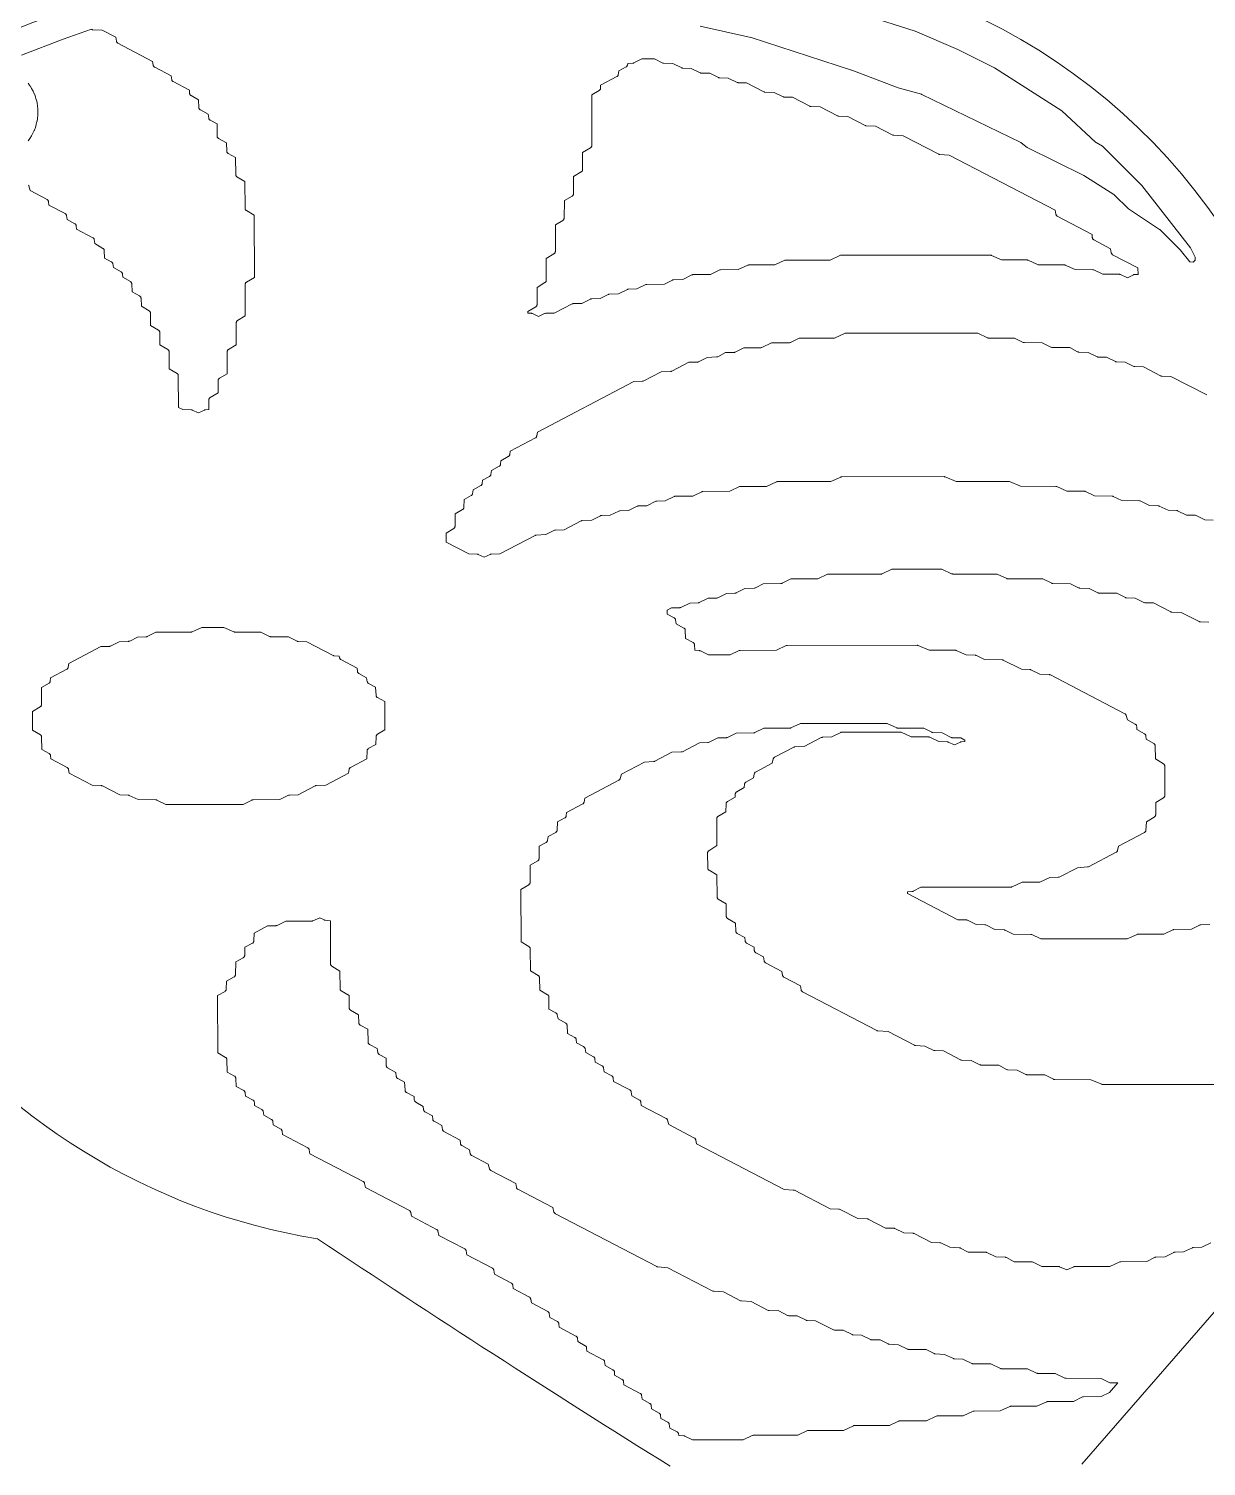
# Model space of a CAD drawing. Header units: inches. Extents: x 36 to 190, y -75 to 56.
# Drawn here: x 53.81 to 64.83, y -28.49 to -15.03 of the extents above; entities that cross this region are included whole.
import ezdxf

# ---------------------------------------------------------------- set-up
doc = ezdxf.new("R2010")
doc.units = ezdxf.units.IN
doc.layers.add('01_ORIGINAL_CAD', color=7, linetype='CONTINUOUS', lineweight=20)
doc.layers.add('03_ADDED_AREAS_SAME_COMPOSITION', color=7, linetype='CONTINUOUS', lineweight=15)

# ---------------------------------------------------------------- blocks, each defined once
blk = doc.blocks.new('04_NAUTILUS')
at = {"layer": '01_ORIGINAL_CAD'}
blk.add_lwpolyline([(53.65, 30.945, -0.14301), (60.243, 31.63, -0.286424), (65.36, 28.431), (66.481, 23.89, -0.272091), (64.9, 18.954), (63.661, 17.533)], format="xyb", dxfattribs=at)
for centre, radius, start, end in [((57.468, 25.543), 5.979, 215.6658, 260.7622), ((129.159, 128.7), 131.041, 236.3299, 238.04792)]:
    blk.add_arc(centre, radius, start, end, dxfattribs=at)
at = {"layer": '03_ADDED_AREAS_SAME_COMPOSITION'}
for points in [[(61.631, 31.091), (62.101, 30.943), (62.502, 30.771), (62.844, 30.599), (63.474, 30.196), (63.791, 29.905), (63.795, 29.902), (63.856, 29.865), (64.223, 29.498), (64.679, 28.915), (64.722, 28.828), (64.722, 28.798), (64.705, 28.781), (64.671, 28.784), (64.581, 28.897), (64.579, 28.899), (64.39, 29.085), (64.387, 29.088), (64.099, 29.281), (63.965, 29.41), (63.963, 29.412), (63.961, 29.413), (63.681, 29.591), (63.679, 29.593), (63.151, 29.855), (63.094, 29.898), (63.09, 29.9), (62.165, 30.35), (62.161, 30.352), (61.942, 30.412), (61.508, 30.578), (61.506, 30.579), (60.566, 30.883), (60.564, 30.884), (60.09, 30.988)], [(53.738, 30.717), (54.128, 30.868), (54.393, 30.96), (54.395, 30.959), (54.398, 30.958), (54.402, 30.957), (54.405, 30.956), (54.493, 30.952), (54.621, 30.885), (54.627, 30.849), (54.628, 30.846), (54.629, 30.843), (54.631, 30.84), (54.633, 30.837), (54.635, 30.835), (54.638, 30.833), (54.64, 30.831), (54.966, 30.66), (54.973, 30.624), (54.973, 30.62), (54.975, 30.617), (54.976, 30.615), (54.978, 30.612), (54.98, 30.609), (54.983, 30.607), (54.986, 30.606), (55.139, 30.525), (55.145, 30.488), (55.146, 30.485), (55.147, 30.482), (55.149, 30.479), (55.151, 30.477), (55.153, 30.474), (55.156, 30.472), (55.158, 30.471), (55.311, 30.39), (55.313, 30.36), (55.314, 30.356), (55.315, 30.353), (55.316, 30.35), (55.318, 30.347), (55.321, 30.344), (55.323, 30.342), (55.326, 30.34), (55.397, 30.301), (55.4, 30.226), (55.4, 30.222), (55.401, 30.219), (55.402, 30.216), (55.404, 30.214), (55.406, 30.211), (55.408, 30.209), (55.41, 30.207), (55.413, 30.205), (55.485, 30.165), (55.491, 30.128), (55.492, 30.125), (55.493, 30.122), (55.495, 30.119), (55.497, 30.116), (55.499, 30.114), (55.501, 30.112), (55.504, 30.11), (55.569, 30.076), (55.571, 29.961), (55.571, 29.958), (55.571, 29.954), (55.572, 29.951), (55.574, 29.949), (55.576, 29.946), (55.578, 29.943), (55.58, 29.941), (55.583, 29.939), (55.657, 29.896), (55.66, 29.82), (55.66, 29.817), (55.661, 29.814), (55.662, 29.811), (55.664, 29.808), (55.665, 29.805), (55.668, 29.803), (55.67, 29.801), (55.673, 29.799), (55.743, 29.761), (55.744, 29.6), (55.744, 29.597), (55.745, 29.594), (55.746, 29.591), (55.747, 29.588), (55.749, 29.585), (55.751, 29.583), (55.754, 29.581), (55.756, 29.579), (55.83, 29.536), (55.831, 29.285), (55.832, 29.282), (55.832, 29.278), (55.833, 29.275), (55.835, 29.273), (55.837, 29.27), (55.839, 29.267), (55.841, 29.265), (55.844, 29.264), (55.917, 29.22), (55.919, 28.638), (55.846, 28.595), (55.844, 28.593), (55.841, 28.591), (55.839, 28.589), (55.837, 28.586), (55.836, 28.583), (55.835, 28.58), (55.834, 28.577), (55.834, 28.574), (55.834, 28.278), (55.761, 28.235), (55.759, 28.233), (55.756, 28.231), (55.754, 28.228), (55.752, 28.225), (55.751, 28.222), (55.75, 28.219), (55.749, 28.216), (55.749, 28.213), (55.749, 28.007), (55.676, 27.964), (55.674, 27.962), (55.671, 27.96), (55.669, 27.958), (55.667, 27.955), (55.666, 27.952), (55.665, 27.949), (55.664, 27.946), (55.664, 27.943), (55.664, 27.737), (55.591, 27.694), (55.588, 27.692), (55.586, 27.69), (55.584, 27.687), (55.582, 27.684), (55.581, 27.682), (55.58, 27.679), (55.579, 27.675), (55.579, 27.672), (55.579, 27.557), (55.506, 27.513), (55.503, 27.511), (55.501, 27.509), (55.499, 27.507), (55.497, 27.504), (55.495, 27.501), (55.494, 27.498), (55.494, 27.495), (55.493, 27.492), (55.493, 27.401), (55.461, 27.4), (55.457, 27.4), (55.454, 27.399), (55.451, 27.397), (55.395, 27.37), (55.338, 27.397), (55.335, 27.399), (55.331, 27.4), (55.328, 27.4), (55.249, 27.402), (55.209, 27.422), (55.207, 27.717), (55.207, 27.72), (55.207, 27.724), (55.206, 27.727), (55.204, 27.73), (55.202, 27.732), (55.2, 27.735), (55.198, 27.737), (55.195, 27.739), (55.122, 27.782), (55.121, 27.943), (55.12, 27.946), (55.12, 27.949), (55.119, 27.952), (55.117, 27.955), (55.115, 27.958), (55.113, 27.96), (55.111, 27.962), (55.108, 27.964), (55.035, 28.007), (55.034, 28.123), (55.033, 28.126), (55.033, 28.129), (55.032, 28.132), (55.03, 28.135), (55.029, 28.138), (55.026, 28.14), (55.024, 28.142), (55.021, 28.144), (54.948, 28.187), (54.947, 28.303), (54.947, 28.306), (54.946, 28.309), (54.945, 28.313), (54.944, 28.315), (54.942, 28.318), (54.94, 28.32), (54.937, 28.323), (54.935, 28.324), (54.861, 28.368), (54.858, 28.444), (54.857, 28.447), (54.856, 28.45), (54.855, 28.453), (54.854, 28.456), (54.852, 28.459), (54.85, 28.461), (54.847, 28.463), (54.845, 28.465), (54.774, 28.504), (54.771, 28.579), (54.771, 28.582), (54.77, 28.585), (54.769, 28.588), (54.767, 28.591), (54.765, 28.594), (54.763, 28.596), (54.761, 28.598), (54.758, 28.6), (54.687, 28.639), (54.684, 28.67), (54.684, 28.674), (54.683, 28.677), (54.681, 28.68), (54.679, 28.683), (54.677, 28.686), (54.674, 28.688), (54.672, 28.69), (54.599, 28.73), (54.593, 28.767), (54.592, 28.77), (54.591, 28.773), (54.59, 28.776), (54.588, 28.778), (54.586, 28.781), (54.583, 28.783), (54.58, 28.785), (54.515, 28.819), (54.514, 28.889), (54.514, 28.892), (54.513, 28.895), (54.512, 28.898), (54.511, 28.901), (54.509, 28.904), (54.507, 28.906), (54.504, 28.908), (54.502, 28.91), (54.426, 28.955), (54.42, 28.992), (54.419, 28.995), (54.418, 28.998), (54.417, 29.001), (54.415, 29.004), (54.412, 29.006), (54.41, 29.008), (54.407, 29.01), (54.255, 29.09), (54.252, 29.121), (54.251, 29.124), (54.25, 29.128), (54.249, 29.131), (54.247, 29.134), (54.245, 29.136), (54.242, 29.139), (54.239, 29.14), (54.167, 29.18), (54.161, 29.217), (54.16, 29.22), (54.159, 29.223), (54.157, 29.226), (54.155, 29.229), (54.153, 29.231), (54.151, 29.233), (54.148, 29.235), (53.995, 29.315), (53.993, 29.346), (53.992, 29.349), (53.992, 29.352), (53.99, 29.355), (53.989, 29.358), (53.987, 29.36), (53.985, 29.362), (53.982, 29.364), (53.98, 29.366), (53.82, 29.452), (53.809, 29.494), (53.808, 29.497), (53.806, 29.5)], [(53.802, 29.915), (53.817, 29.937), (53.818, 29.938), (53.833, 29.962), (53.834, 29.964), (53.846, 29.987), (53.847, 29.988), (53.859, 30.014), (53.86, 30.016), (53.869, 30.04), (53.869, 30.042), (53.878, 30.069), (53.878, 30.071), (53.884, 30.096), (53.885, 30.098), (53.889, 30.126), (53.89, 30.128), (53.892, 30.154), (53.892, 30.156), (53.893, 30.185), (53.893, 30.186), (53.893, 30.212), (53.892, 30.214), (53.89, 30.243), (53.89, 30.244), (53.885, 30.27), (53.885, 30.272), (53.879, 30.3), (53.878, 30.301), (53.871, 30.326), (53.87, 30.328), (53.86, 30.355), (53.859, 30.356), (53.849, 30.38), (53.848, 30.382), (53.834, 30.407), (53.834, 30.408), (53.82, 30.431), (53.819, 30.432), (53.802, 30.456)], [(64.892, 26.367), (64.813, 26.369), (64.73, 26.409), (64.727, 26.411), (64.723, 26.412), (64.72, 26.412), (64.641, 26.414), (64.558, 26.454), (64.554, 26.456), (64.551, 26.457), (64.547, 26.457), (64.468, 26.459), (64.385, 26.499), (64.382, 26.501), (64.378, 26.502), (64.375, 26.502), (64.296, 26.504), (64.213, 26.544), (64.209, 26.546), (64.206, 26.547), (64.202, 26.547), (64.037, 26.549), (63.954, 26.589), (63.951, 26.591), (63.947, 26.592), (63.944, 26.592), (63.779, 26.594), (63.696, 26.634), (63.692, 26.636), (63.689, 26.637), (63.685, 26.637), (63.52, 26.639), (63.427, 26.681), (63.424, 26.682), (63.421, 26.683), (63.417, 26.683), (63.088, 26.684), (62.986, 26.727), (62.983, 26.728), (62.98, 26.728), (62.977, 26.729), (62.485, 26.729), (62.383, 26.772), (62.38, 26.773), (62.377, 26.773), (62.373, 26.774), (61.416, 26.773), (61.413, 26.772), (61.409, 26.772), (61.406, 26.77), (61.314, 26.728), (60.814, 26.727), (60.81, 26.727), (60.807, 26.726), (60.803, 26.725), (60.711, 26.683), (60.469, 26.682), (60.466, 26.682), (60.462, 26.681), (60.459, 26.68), (60.367, 26.638), (60.116, 26.636), (60.112, 26.635), (60.108, 26.634), (60.105, 26.633), (60.022, 26.592), (59.857, 26.59), (59.854, 26.59), (59.85, 26.589), (59.847, 26.588), (59.764, 26.547), (59.685, 26.545), (59.681, 26.545), (59.678, 26.544), (59.674, 26.543), (59.592, 26.502), (59.513, 26.5), (59.509, 26.5), (59.506, 26.499), (59.502, 26.497), (59.42, 26.457), (59.341, 26.455), (59.337, 26.455), (59.334, 26.454), (59.33, 26.452), (59.248, 26.412), (59.169, 26.41), (59.165, 26.409), (59.161, 26.409), (59.158, 26.407), (59.075, 26.366), (58.987, 26.362), (58.984, 26.362), (58.98, 26.361), (58.977, 26.359), (58.817, 26.276), (58.738, 26.274), (58.735, 26.274), (58.731, 26.273), (58.728, 26.272), (58.645, 26.231), (58.557, 26.227), (58.554, 26.226), (58.55, 26.225), (58.547, 26.224), (58.215, 26.051), (58.136, 26.049), (58.133, 26.048), (58.129, 26.048), (58.126, 26.046), (58.07, 26.019), (58.013, 26.046), (58.01, 26.048), (58.006, 26.048), (58.003, 26.049), (57.924, 26.051), (57.712, 26.161), (57.712, 26.246), (57.784, 26.29), (57.787, 26.291), (57.789, 26.294), (57.792, 26.296), (57.793, 26.299), (57.795, 26.302), (57.796, 26.305), (57.796, 26.308), (57.797, 26.311), (57.797, 26.426), (57.867, 26.465), (57.869, 26.467), (57.872, 26.469), (57.874, 26.471), (57.876, 26.474), (57.877, 26.476), (57.878, 26.479), (57.879, 26.483), (57.879, 26.486), (57.882, 26.561), (57.947, 26.596), (57.95, 26.597), (57.953, 26.599), (57.955, 26.602), (57.957, 26.604), (57.958, 26.607), (57.96, 26.61), (57.96, 26.614), (57.966, 26.65), (58.038, 26.69), (58.041, 26.692), (58.043, 26.694), (58.045, 26.696), (58.047, 26.699), (58.048, 26.701), (58.05, 26.704), (58.05, 26.707), (58.051, 26.71), (58.053, 26.741), (58.119, 26.776), (58.122, 26.778), (58.124, 26.78), (58.127, 26.782), (58.128, 26.785), (58.13, 26.788), (58.131, 26.791), (58.132, 26.794), (58.138, 26.831), (58.21, 26.871), (58.212, 26.872), (58.215, 26.874), (58.217, 26.876), (58.218, 26.879), (58.22, 26.882), (58.221, 26.885), (58.222, 26.887), (58.222, 26.891), (58.225, 26.921), (58.295, 26.961), (58.298, 26.962), (58.3, 26.964), (58.302, 26.967), (58.304, 26.969), (58.306, 26.972), (58.307, 26.975), (58.308, 26.978), (58.308, 26.981), (58.311, 27.011), (58.548, 27.137), (58.551, 27.138), (58.554, 27.14), (58.556, 27.143), (58.558, 27.145), (58.559, 27.148), (58.56, 27.151), (58.561, 27.155), (58.567, 27.191), (59.468, 27.664), (59.547, 27.666), (59.551, 27.666), (59.554, 27.667), (59.558, 27.668), (59.726, 27.754), (59.814, 27.758), (59.818, 27.759), (59.821, 27.76), (59.824, 27.761), (59.984, 27.844), (60.063, 27.846), (60.067, 27.846), (60.07, 27.847), (60.074, 27.849), (60.156, 27.89), (60.244, 27.894), (60.248, 27.894), (60.251, 27.895), (60.254, 27.896), (60.328, 27.935), (60.407, 27.936), (60.411, 27.937), (60.414, 27.938), (60.418, 27.939), (60.5, 27.98), (60.656, 27.98), (60.659, 27.98), (60.663, 27.981), (60.666, 27.982), (60.758, 28.025), (60.923, 28.027), (60.927, 28.027), (60.931, 28.028), (60.934, 28.029), (61.017, 28.07), (61.344, 28.07), (61.348, 28.071), (61.352, 28.072), (61.355, 28.073), (61.447, 28.115), (62.687, 28.116), (62.779, 28.073), (62.782, 28.072), (62.786, 28.071), (62.79, 28.071), (63.031, 28.071), (63.114, 28.03), (63.118, 28.029), (63.121, 28.028), (63.125, 28.028), (63.29, 28.026), (63.373, 27.985), (63.376, 27.984), (63.38, 27.983), (63.383, 27.983), (63.548, 27.981), (63.622, 27.943), (63.626, 27.941), (63.629, 27.94), (63.633, 27.94), (63.72, 27.936), (63.804, 27.895), (63.807, 27.894), (63.81, 27.893), (63.814, 27.893), (63.893, 27.891), (63.976, 27.85), (63.979, 27.849), (63.983, 27.848), (63.987, 27.848), (64.066, 27.846), (64.148, 27.805), (64.152, 27.804), (64.155, 27.803), (64.159, 27.803), (64.238, 27.801), (64.398, 27.718), (64.402, 27.716), (64.405, 27.715), (64.409, 27.715), (64.496, 27.711), (64.83, 27.538)], [(64.86, 22.583), (64.772, 22.578), (64.769, 22.578), (64.765, 22.577), (64.762, 22.576), (64.688, 22.538), (64.523, 22.536), (64.52, 22.535), (64.516, 22.534), (64.513, 22.533), (64.43, 22.493), (64.188, 22.492), (64.185, 22.492), (64.181, 22.491), (64.178, 22.49), (64.086, 22.447), (63.277, 22.447), (63.194, 22.488), (63.191, 22.489), (63.187, 22.49), (63.183, 22.49), (63.019, 22.492), (62.945, 22.53), (62.941, 22.531), (62.938, 22.532), (62.934, 22.533), (62.846, 22.537), (62.763, 22.578), (62.76, 22.579), (62.756, 22.58), (62.753, 22.58), (62.674, 22.582), (62.591, 22.623), (62.587, 22.624), (62.584, 22.625), (62.58, 22.625), (62.502, 22.627), (62.031, 22.873), (62.031, 22.889), (62.072, 22.891), (62.075, 22.892), (62.079, 22.893), (62.082, 22.894), (62.155, 22.932), (63, 22.933), (63.003, 22.933), (63.007, 22.934), (63.01, 22.935), (63.102, 22.978), (63.258, 22.978), (63.262, 22.978), (63.265, 22.979), (63.269, 22.98), (63.361, 23.023), (63.44, 23.025), (63.444, 23.025), (63.447, 23.026), (63.451, 23.027), (63.62, 23.113), (63.715, 23.121), (63.719, 23.121), (63.722, 23.122), (63.725, 23.123), (63.983, 23.259), (63.986, 23.26), (63.988, 23.263), (63.991, 23.265), (63.993, 23.268), (63.994, 23.271), (63.995, 23.274), (64.006, 23.316), (64.247, 23.443), (64.249, 23.445), (64.252, 23.446), (64.254, 23.449), (64.256, 23.451), (64.257, 23.454), (64.259, 23.457), (64.259, 23.46), (64.26, 23.463), (64.267, 23.544), (64.34, 23.588), (64.343, 23.59), (64.346, 23.592), (64.348, 23.594), (64.349, 23.597), (64.351, 23.6), (64.352, 23.603), (64.352, 23.606), (64.353, 23.609), (64.353, 23.725), (64.426, 23.768), (64.429, 23.77), (64.431, 23.772), (64.433, 23.775), (64.435, 23.777), (64.436, 23.78), (64.437, 23.783), (64.438, 23.786), (64.438, 23.79), (64.438, 24.065), (64.438, 24.068), (64.437, 24.071), (64.436, 24.074), (64.435, 24.077), (64.433, 24.08), (64.431, 24.082), (64.429, 24.084), (64.427, 24.086), (64.351, 24.134), (64.348, 24.256), (64.347, 24.259), (64.347, 24.262), (64.345, 24.265), (64.344, 24.268), (64.342, 24.27), (64.34, 24.273), (64.337, 24.275), (64.335, 24.277), (64.264, 24.316), (64.261, 24.347), (64.26, 24.35), (64.259, 24.354), (64.258, 24.357), (64.256, 24.36), (64.254, 24.363), (64.251, 24.365), (64.248, 24.367), (64.177, 24.406), (64.175, 24.437), (64.174, 24.441), (64.173, 24.444), (64.172, 24.447), (64.17, 24.45), (64.167, 24.453), (64.165, 24.455), (64.162, 24.457), (64.088, 24.498), (64.077, 24.54), (64.076, 24.543), (64.074, 24.546), (64.072, 24.549), (64.07, 24.551), (64.067, 24.554), (64.064, 24.555), (63.367, 24.919), (63.363, 24.92), (63.36, 24.921), (63.356, 24.922), (63.268, 24.926), (63.185, 24.966), (63.182, 24.968), (63.178, 24.969), (63.175, 24.969), (63.096, 24.971), (62.927, 25.056), (62.923, 25.058), (62.919, 25.059), (62.916, 25.059), (62.751, 25.061), (62.677, 25.099), (62.673, 25.1), (62.67, 25.101), (62.666, 25.102), (62.578, 25.106), (62.486, 25.148), (62.482, 25.149), (62.479, 25.15), (62.475, 25.151), (62.233, 25.151), (62.131, 25.194), (62.127, 25.195), (62.124, 25.196), (62.121, 25.196), (60.905, 25.195), (60.902, 25.195), (60.898, 25.194), (60.895, 25.193), (60.803, 25.15), (60.466, 25.148), (60.462, 25.148), (60.458, 25.147), (60.455, 25.146), (60.372, 25.105), (60.167, 25.105), (60.093, 25.143), (60.089, 25.144), (60.086, 25.145), (60.083, 25.146), (60.04, 25.149), (60.037, 25.201), (60.037, 25.204), (60.036, 25.207), (60.035, 25.21), (60.034, 25.213), (60.032, 25.215), (60.03, 25.218), (60.027, 25.22), (60.025, 25.221), (59.954, 25.26), (59.951, 25.336), (59.95, 25.339), (59.95, 25.342), (59.949, 25.345), (59.947, 25.348), (59.945, 25.351), (59.943, 25.353), (59.941, 25.355), (59.938, 25.357), (59.866, 25.397), (59.86, 25.433), (59.859, 25.437), (59.858, 25.44), (59.856, 25.443), (59.854, 25.445), (59.852, 25.448), (59.849, 25.45), (59.847, 25.451), (59.782, 25.486), (59.782, 25.525), (59.821, 25.546), (59.899, 25.547), (59.903, 25.548), (59.906, 25.549), (59.91, 25.55), (59.992, 25.591), (60.071, 25.593), (60.075, 25.593), (60.078, 25.594), (60.082, 25.595), (60.164, 25.636), (60.243, 25.638), (60.247, 25.638), (60.251, 25.639), (60.254, 25.64), (60.336, 25.681), (60.416, 25.683), (60.419, 25.683), (60.423, 25.684), (60.426, 25.685), (60.509, 25.726), (60.597, 25.73), (60.6, 25.731), (60.604, 25.732), (60.607, 25.733), (60.681, 25.771), (60.846, 25.773), (60.849, 25.773), (60.853, 25.774), (60.856, 25.776), (60.939, 25.816), (61.181, 25.817), (61.184, 25.817), (61.188, 25.818), (61.191, 25.819), (61.283, 25.861), (61.783, 25.862), (61.787, 25.862), (61.79, 25.863), (61.794, 25.864), (61.885, 25.907), (62.351, 25.907), (62.443, 25.865), (62.446, 25.863), (62.45, 25.863), (62.453, 25.862), (62.868, 25.862), (62.96, 25.82), (62.963, 25.819), (62.967, 25.818), (62.97, 25.818), (63.298, 25.817), (63.381, 25.777), (63.384, 25.775), (63.388, 25.774), (63.391, 25.774), (63.556, 25.772), (63.63, 25.734), (63.634, 25.733), (63.637, 25.732), (63.641, 25.731), (63.729, 25.727), (63.812, 25.687), (63.815, 25.685), (63.819, 25.684), (63.822, 25.684), (63.988, 25.682), (64.07, 25.642), (64.074, 25.64), (64.077, 25.639), (64.081, 25.639), (64.16, 25.637), (64.243, 25.597), (64.246, 25.595), (64.25, 25.594), (64.253, 25.594), (64.332, 25.592), (64.493, 25.509), (64.496, 25.508), (64.499, 25.507), (64.503, 25.506), (64.591, 25.502), (64.76, 25.417), (64.763, 25.415), (64.767, 25.414), (64.771, 25.414), (64.849, 25.412)], [(64.868, 19.604), (64.785, 19.563), (64.706, 19.561), (64.703, 19.561), (64.699, 19.56), (64.696, 19.558), (64.613, 19.518), (64.534, 19.516), (64.531, 19.516), (64.527, 19.515), (64.524, 19.513), (64.441, 19.472), (64.353, 19.468), (64.349, 19.468), (64.346, 19.467), (64.343, 19.466), (64.269, 19.428), (64.027, 19.427), (64.024, 19.427), (64.02, 19.426), (64.017, 19.425), (63.925, 19.382), (63.597, 19.382), (63.593, 19.381), (63.59, 19.381), (63.587, 19.38), (63.521, 19.35), (63.454, 19.38), (63.451, 19.381), (63.447, 19.381), (63.444, 19.382), (63.288, 19.382), (63.205, 19.423), (63.202, 19.424), (63.198, 19.425), (63.195, 19.425), (63.03, 19.427), (62.956, 19.465), (62.952, 19.466), (62.949, 19.467), (62.946, 19.468), (62.858, 19.472), (62.774, 19.513), (62.771, 19.514), (62.767, 19.515), (62.764, 19.515), (62.599, 19.517), (62.525, 19.555), (62.522, 19.556), (62.518, 19.557), (62.515, 19.558), (62.427, 19.562), (62.343, 19.603), (62.34, 19.604), (62.337, 19.605), (62.333, 19.605), (62.254, 19.607), (62.094, 19.69), (62.09, 19.691), (62.087, 19.692), (62.083, 19.693), (61.996, 19.697), (61.912, 19.738), (61.909, 19.739), (61.905, 19.74), (61.902, 19.74), (61.823, 19.742), (61.663, 19.825), (61.659, 19.827), (61.656, 19.827), (61.652, 19.828), (61.565, 19.832), (61.395, 19.918), (61.392, 19.919), (61.388, 19.92), (61.384, 19.92), (61.306, 19.922), (60.973, 20.095), (60.969, 20.097), (60.966, 20.098), (60.962, 20.098), (60.875, 20.102), (60.056, 20.529), (60.05, 20.566), (60.049, 20.569), (60.048, 20.572), (60.046, 20.575), (60.044, 20.578), (60.042, 20.58), (60.039, 20.582), (60.037, 20.584), (59.796, 20.71), (59.784, 20.752), (59.783, 20.755), (59.781, 20.758), (59.78, 20.761), (59.777, 20.764), (59.775, 20.766), (59.772, 20.768), (59.539, 20.889), (59.536, 20.92), (59.536, 20.923), (59.535, 20.927), (59.533, 20.93), (59.531, 20.933), (59.529, 20.935), (59.526, 20.938), (59.524, 20.939), (59.451, 20.979), (59.445, 21.016), (59.444, 21.019), (59.443, 21.022), (59.442, 21.025), (59.44, 21.028), (59.437, 21.03), (59.435, 21.032), (59.432, 21.034), (59.28, 21.114), (59.277, 21.145), (59.277, 21.148), (59.276, 21.152), (59.274, 21.155), (59.272, 21.158), (59.27, 21.161), (59.267, 21.163), (59.264, 21.165), (59.192, 21.205), (59.186, 21.241), (59.185, 21.245), (59.184, 21.248), (59.182, 21.251), (59.181, 21.253), (59.178, 21.256), (59.176, 21.258), (59.173, 21.259), (59.107, 21.294), (59.104, 21.325), (59.104, 21.329), (59.103, 21.332), (59.101, 21.335), (59.099, 21.338), (59.097, 21.341), (59.094, 21.343), (59.091, 21.345), (59.019, 21.385), (59.013, 21.422), (59.012, 21.425), (59.011, 21.428), (59.01, 21.431), (59.008, 21.433), (59.005, 21.436), (59.003, 21.438), (59, 21.44), (58.934, 21.475), (58.931, 21.505), (58.931, 21.509), (58.93, 21.512), (58.928, 21.515), (58.926, 21.518), (58.924, 21.521), (58.921, 21.523), (58.918, 21.525), (58.848, 21.564), (58.845, 21.64), (58.844, 21.643), (58.844, 21.646), (58.842, 21.649), (58.841, 21.652), (58.839, 21.654), (58.837, 21.657), (58.834, 21.659), (58.832, 21.66), (58.76, 21.7), (58.753, 21.737), (58.753, 21.74), (58.752, 21.743), (58.75, 21.746), (58.748, 21.749), (58.746, 21.751), (58.743, 21.753), (58.74, 21.755), (58.675, 21.79), (58.674, 21.904), (58.674, 21.908), (58.673, 21.911), (58.672, 21.914), (58.671, 21.917), (58.669, 21.919), (58.667, 21.922), (58.665, 21.924), (58.662, 21.926), (58.589, 21.969), (58.587, 22.085), (58.587, 22.088), (58.586, 22.091), (58.585, 22.094), (58.584, 22.097), (58.582, 22.1), (58.58, 22.102), (58.578, 22.104), (58.575, 22.106), (58.502, 22.149), (58.5, 22.355), (58.5, 22.358), (58.499, 22.361), (58.498, 22.364), (58.497, 22.367), (58.495, 22.37), (58.493, 22.372), (58.491, 22.374), (58.488, 22.376), (58.415, 22.42), (58.413, 22.911), (58.486, 22.955), (58.488, 22.956), (58.491, 22.959), (58.493, 22.961), (58.495, 22.964), (58.496, 22.967), (58.497, 22.97), (58.498, 22.973), (58.498, 22.976), (58.498, 23.137), (58.571, 23.18), (58.574, 23.182), (58.576, 23.184), (58.578, 23.186), (58.58, 23.189), (58.581, 23.192), (58.582, 23.195), (58.583, 23.198), (58.583, 23.201), (58.584, 23.316), (58.648, 23.351), (58.651, 23.352), (58.654, 23.354), (58.656, 23.357), (58.658, 23.36), (58.659, 23.362), (58.661, 23.365), (58.661, 23.369), (58.667, 23.405), (58.739, 23.445), (58.742, 23.447), (58.744, 23.449), (58.746, 23.452), (58.748, 23.454), (58.75, 23.457), (58.751, 23.46), (58.751, 23.463), (58.752, 23.466), (58.755, 23.542), (58.825, 23.581), (58.827, 23.582), (58.83, 23.584), (58.832, 23.586), (58.833, 23.589), (58.835, 23.592), (58.836, 23.594), (58.837, 23.597), (58.837, 23.6), (58.84, 23.631), (58.991, 23.711), (58.994, 23.713), (58.997, 23.715), (58.999, 23.718), (59.001, 23.72), (59.003, 23.723), (59.004, 23.726), (59.004, 23.729), (59.01, 23.766), (59.329, 23.933), (59.332, 23.935), (59.335, 23.937), (59.337, 23.94), (59.339, 23.942), (59.341, 23.945), (59.342, 23.949), (59.353, 23.991), (59.568, 24.103), (59.655, 24.107), (59.659, 24.108), (59.662, 24.109), (59.666, 24.11), (59.826, 24.194), (59.913, 24.198), (59.917, 24.198), (59.92, 24.199), (59.924, 24.2), (60.084, 24.284), (60.162, 24.285), (60.166, 24.286), (60.169, 24.287), (60.173, 24.288), (60.255, 24.329), (60.334, 24.331), (60.338, 24.331), (60.341, 24.332), (60.345, 24.333), (60.427, 24.374), (60.592, 24.376), (60.596, 24.376), (60.6, 24.377), (60.603, 24.378), (60.685, 24.419), (60.927, 24.42), (60.931, 24.42), (60.934, 24.421), (60.938, 24.422), (61.029, 24.464), (61.839, 24.464), (61.931, 24.422), (61.935, 24.421), (61.938, 24.42), (61.942, 24.42), (62.183, 24.42), (62.257, 24.382), (62.261, 24.38), (62.264, 24.379), (62.268, 24.379), (62.355, 24.375), (62.439, 24.334), (62.442, 24.333), (62.445, 24.332), (62.449, 24.331), (62.528, 24.33), (62.567, 24.309), (62.567, 24.294), (62.535, 24.293), (62.532, 24.292), (62.528, 24.292), (62.525, 24.29), (62.469, 24.263), (62.412, 24.29), (62.409, 24.292), (62.405, 24.292), (62.402, 24.293), (62.323, 24.294), (62.24, 24.335), (62.237, 24.336), (62.233, 24.337), (62.229, 24.338), (62.064, 24.339), (61.972, 24.382), (61.968, 24.383), (61.965, 24.384), (61.961, 24.384), (61.416, 24.382), (61.412, 24.382), (61.409, 24.381), (61.405, 24.38), (61.322, 24.339), (61.234, 24.335), (61.231, 24.334), (61.227, 24.334), (61.224, 24.332), (61.064, 24.249), (60.976, 24.245), (60.973, 24.244), (60.969, 24.243), (60.966, 24.242), (60.787, 24.148), (60.784, 24.147), (60.781, 24.144), (60.779, 24.142), (60.777, 24.139), (60.775, 24.136), (60.774, 24.133), (60.763, 24.091), (60.609, 24.009), (60.606, 24.008), (60.603, 24.005), (60.601, 24.003), (60.599, 24), (60.598, 23.998), (60.596, 23.994), (60.596, 23.991), (60.59, 23.955), (60.518, 23.915), (60.515, 23.913), (60.513, 23.911), (60.511, 23.909), (60.509, 23.906), (60.508, 23.903), (60.506, 23.901), (60.506, 23.898), (60.505, 23.895), (60.503, 23.864), (60.432, 23.824), (60.43, 23.823), (60.427, 23.821), (60.425, 23.818), (60.423, 23.816), (60.422, 23.813), (60.421, 23.81), (60.42, 23.808), (60.419, 23.804), (60.417, 23.774), (60.346, 23.734), (60.344, 23.732), (60.341, 23.73), (60.339, 23.728), (60.337, 23.725), (60.336, 23.723), (60.335, 23.72), (60.334, 23.716), (60.334, 23.713), (60.331, 23.637), (60.257, 23.594), (60.255, 23.592), (60.252, 23.59), (60.25, 23.587), (60.248, 23.585), (60.247, 23.582), (60.246, 23.579), (60.245, 23.576), (60.245, 23.572), (60.245, 23.321), (60.171, 23.273), (60.168, 23.271), (60.166, 23.269), (60.164, 23.266), (60.162, 23.264), (60.161, 23.261), (60.16, 23.258), (60.159, 23.255), (60.159, 23.252), (60.161, 23.112), (60.161, 23.108), (60.162, 23.105), (60.163, 23.102), (60.164, 23.099), (60.166, 23.097), (60.168, 23.094), (60.17, 23.092), (60.173, 23.09), (60.246, 23.047), (60.248, 22.841), (60.248, 22.838), (60.249, 22.835), (60.25, 22.832), (60.251, 22.829), (60.253, 22.826), (60.255, 22.824), (60.258, 22.822), (60.26, 22.82), (60.333, 22.777), (60.335, 22.661), (60.335, 22.658), (60.336, 22.655), (60.337, 22.652), (60.338, 22.649), (60.34, 22.646), (60.342, 22.644), (60.344, 22.641), (60.347, 22.64), (60.421, 22.596), (60.424, 22.52), (60.424, 22.517), (60.425, 22.514), (60.426, 22.511), (60.428, 22.508), (60.43, 22.506), (60.432, 22.503), (60.434, 22.501), (60.437, 22.499), (60.508, 22.46), (60.511, 22.429), (60.511, 22.426), (60.512, 22.422), (60.514, 22.419), (60.516, 22.416), (60.518, 22.414), (60.52, 22.411), (60.523, 22.409), (60.594, 22.37), (60.597, 22.339), (60.598, 22.336), (60.599, 22.332), (60.6, 22.329), (60.602, 22.326), (60.604, 22.323), (60.607, 22.321), (60.61, 22.319), (60.682, 22.279), (60.688, 22.242), (60.689, 22.239), (60.69, 22.236), (60.692, 22.233), (60.694, 22.231), (60.696, 22.228), (60.698, 22.226), (60.701, 22.225), (60.855, 22.144), (60.861, 22.107), (60.862, 22.104), (60.863, 22.101), (60.864, 22.098), (60.866, 22.096), (60.869, 22.093), (60.871, 22.091), (60.874, 22.089), (61.028, 22.009), (61.034, 21.972), (61.035, 21.969), (61.036, 21.966), (61.037, 21.963), (61.039, 21.96), (61.041, 21.958), (61.044, 21.956), (61.047, 21.954), (61.743, 21.59), (61.746, 21.589), (61.75, 21.588), (61.753, 21.587), (61.848, 21.58), (62.096, 21.452), (62.099, 21.45), (62.102, 21.449), (62.106, 21.449), (62.194, 21.445), (62.277, 21.404), (62.28, 21.403), (62.284, 21.402), (62.288, 21.402), (62.366, 21.4), (62.527, 21.317), (62.53, 21.315), (62.534, 21.314), (62.537, 21.314), (62.625, 21.31), (62.708, 21.269), (62.712, 21.268), (62.715, 21.267), (62.719, 21.267), (62.884, 21.265), (62.958, 21.227), (62.961, 21.225), (62.965, 21.224), (62.968, 21.224), (63.056, 21.22), (63.139, 21.179), (63.143, 21.178), (63.146, 21.177), (63.15, 21.177), (63.315, 21.175), (63.398, 21.134), (63.401, 21.133), (63.405, 21.132), (63.409, 21.132), (63.747, 21.13), (63.849, 21.087), (63.852, 21.086), (63.855, 21.085), (63.858, 21.085), (65.064, 21.085)]]:
    blk.add_lwpolyline(points, dxfattribs=at)
for points in [[(59.736, 30.646), (59.74, 30.644), (59.743, 30.643), (59.747, 30.643), (59.835, 30.639), (59.918, 30.598), (59.921, 30.597), (59.925, 30.596), (59.928, 30.595), (60.007, 30.594), (60.09, 30.553), (60.093, 30.552), (60.097, 30.551), (60.101, 30.55), (60.18, 30.549), (60.263, 30.508), (60.266, 30.507), (60.269, 30.506), (60.273, 30.505), (60.352, 30.504), (60.435, 30.463), (60.438, 30.462), (60.442, 30.461), (60.445, 30.46), (60.524, 30.459), (60.685, 30.376), (60.688, 30.374), (60.692, 30.373), (60.695, 30.373), (60.783, 30.369), (60.866, 30.328), (60.87, 30.327), (60.873, 30.326), (60.877, 30.325), (60.955, 30.324), (61.116, 30.24), (61.119, 30.239), (61.123, 30.238), (61.126, 30.238), (61.214, 30.234), (61.375, 30.15), (61.378, 30.149), (61.381, 30.148), (61.385, 30.148), (61.473, 30.144), (61.633, 30.06), (61.637, 30.059), (61.64, 30.058), (61.644, 30.058), (61.731, 30.054), (61.892, 29.97), (61.895, 29.969), (61.899, 29.968), (61.902, 29.968), (61.99, 29.964), (62.323, 29.79), (62.327, 29.789), (62.33, 29.788), (62.334, 29.787), (62.421, 29.783), (63.413, 29.266), (63.419, 29.23), (63.42, 29.227), (63.421, 29.223), (63.422, 29.221), (63.424, 29.218), (63.427, 29.216), (63.429, 29.213), (63.432, 29.212), (63.757, 29.041), (63.759, 29.011), (63.76, 29.008), (63.761, 29.005), (63.762, 29.002), (63.763, 28.999), (63.765, 28.997), (63.767, 28.995), (63.77, 28.993), (63.773, 28.991), (63.931, 28.906), (63.937, 28.869), (63.938, 28.866), (63.939, 28.863), (63.94, 28.86), (63.942, 28.858), (63.945, 28.855), (63.947, 28.853), (63.95, 28.851), (64.187, 28.727), (64.188, 28.666), (64.156, 28.665), (64.152, 28.665), (64.149, 28.664), (64.146, 28.663), (64.089, 28.635), (64.023, 28.665), (64.02, 28.666), (64.016, 28.666), (64.013, 28.667), (63.857, 28.667), (63.774, 28.708), (63.771, 28.709), (63.767, 28.71), (63.764, 28.71), (63.598, 28.712), (63.506, 28.754), (63.503, 28.756), (63.499, 28.756), (63.496, 28.757), (63.253, 28.757), (63.161, 28.799), (63.158, 28.801), (63.154, 28.801), (63.151, 28.802), (62.909, 28.802), (62.817, 28.844), (62.813, 28.846), (62.81, 28.846), (62.806, 28.847), (61.409, 28.846), (61.405, 28.846), (61.402, 28.845), (61.398, 28.844), (61.307, 28.801), (60.892, 28.801), (60.889, 28.8), (60.885, 28.8), (60.882, 28.798), (60.79, 28.756), (60.548, 28.756), (60.544, 28.755), (60.541, 28.754), (60.537, 28.753), (60.446, 28.711), (60.28, 28.709), (60.276, 28.709), (60.273, 28.708), (60.269, 28.706), (60.187, 28.666), (60.022, 28.664), (60.018, 28.663), (60.015, 28.663), (60.011, 28.661), (59.928, 28.62), (59.84, 28.616), (59.837, 28.616), (59.833, 28.615), (59.83, 28.613), (59.756, 28.575), (59.592, 28.573), (59.588, 28.573), (59.584, 28.572), (59.581, 28.571), (59.498, 28.53), (59.419, 28.528), (59.416, 28.528), (59.412, 28.527), (59.409, 28.526), (59.326, 28.485), (59.238, 28.481), (59.234, 28.48), (59.231, 28.479), (59.228, 28.478), (59.154, 28.44), (59.075, 28.438), (59.071, 28.438), (59.068, 28.437), (59.065, 28.435), (58.982, 28.395), (58.903, 28.393), (58.899, 28.392), (58.896, 28.392), (58.892, 28.39), (58.724, 28.304), (58.645, 28.303), (58.641, 28.302), (58.638, 28.301), (58.635, 28.3), (58.578, 28.273), (58.521, 28.3), (58.518, 28.301), (58.515, 28.302), (58.511, 28.303), (58.479, 28.304), (58.479, 28.32), (58.552, 28.363), (58.555, 28.365), (58.557, 28.367), (58.559, 28.37), (58.561, 28.372), (58.562, 28.375), (58.563, 28.378), (58.564, 28.381), (58.564, 28.385), (58.564, 28.545), (58.637, 28.589), (58.64, 28.59), (58.642, 28.593), (58.644, 28.595), (58.646, 28.598), (58.648, 28.601), (58.649, 28.604), (58.649, 28.607), (58.65, 28.61), (58.65, 28.816), (58.722, 28.859), (58.725, 28.861), (58.727, 28.863), (58.73, 28.865), (58.731, 28.868), (58.733, 28.871), (58.734, 28.874), (58.734, 28.877), (58.735, 28.881), (58.735, 29.131), (58.804, 29.17), (58.807, 29.171), (58.809, 29.173), (58.811, 29.176), (58.813, 29.179), (58.815, 29.181), (58.816, 29.185), (58.817, 29.188), (58.817, 29.191), (58.82, 29.357), (58.893, 29.4), (58.895, 29.402), (58.898, 29.404), (58.9, 29.406), (58.902, 29.409), (58.903, 29.412), (58.904, 29.415), (58.905, 29.418), (58.905, 29.421), (58.905, 29.582), (58.978, 29.625), (58.981, 29.627), (58.983, 29.629), (58.985, 29.632), (58.987, 29.634), (58.988, 29.637), (58.989, 29.64), (58.99, 29.644), (58.99, 29.647), (58.99, 29.807), (59.063, 29.851), (59.066, 29.853), (59.068, 29.855), (59.07, 29.857), (59.072, 29.86), (59.074, 29.863), (59.075, 29.866), (59.075, 29.869), (59.076, 29.872), (59.075, 30.348), (59.144, 30.387), (59.147, 30.388), (59.149, 30.39), (59.151, 30.392), (59.153, 30.395), (59.154, 30.398), (59.156, 30.4), (59.156, 30.403), (59.157, 30.406), (59.159, 30.437), (59.311, 30.517), (59.314, 30.519), (59.316, 30.521), (59.319, 30.523), (59.321, 30.526), (59.322, 30.529), (59.323, 30.532), (59.324, 30.535), (59.33, 30.572), (59.397, 30.608), (59.4, 30.609), (59.403, 30.612), (59.405, 30.614), (59.407, 30.617), (59.408, 30.62), (59.409, 30.624), (59.413, 30.64), (59.459, 30.643), (59.463, 30.643), (59.466, 30.644), (59.469, 30.645), (59.543, 30.683), (59.662, 30.684)], [(55.634, 25.363), (55.726, 25.321), (55.73, 25.32), (55.733, 25.319), (55.737, 25.319), (55.979, 25.319), (56.061, 25.278), (56.065, 25.277), (56.068, 25.276), (56.072, 25.275), (56.237, 25.274), (56.32, 25.233), (56.323, 25.232), (56.327, 25.231), (56.33, 25.23), (56.409, 25.229), (56.656, 25.101), (56.659, 25.099), (56.662, 25.098), (56.666, 25.098), (56.712, 25.095), (56.716, 25.079), (56.717, 25.075), (56.719, 25.072), (56.721, 25.069), (56.723, 25.067), (56.726, 25.064), (56.729, 25.063), (56.881, 24.982), (56.884, 24.952), (56.884, 24.948), (56.885, 24.945), (56.887, 24.942), (56.889, 24.939), (56.891, 24.936), (56.894, 24.934), (56.897, 24.932), (56.969, 24.892), (56.975, 24.855), (56.976, 24.852), (56.977, 24.849), (56.978, 24.846), (56.98, 24.843), (56.983, 24.841), (56.985, 24.839), (56.988, 24.837), (57.053, 24.803), (57.057, 24.727), (57.057, 24.724), (57.058, 24.721), (57.059, 24.718), (57.06, 24.715), (57.062, 24.713), (57.064, 24.71), (57.067, 24.708), (57.07, 24.707), (57.139, 24.668), (57.14, 24.403), (57.071, 24.364), (57.068, 24.362), (57.066, 24.36), (57.064, 24.358), (57.062, 24.355), (57.06, 24.352), (57.059, 24.349), (57.059, 24.346), (57.058, 24.343), (57.055, 24.268), (56.985, 24.229), (56.983, 24.227), (56.98, 24.225), (56.978, 24.222), (56.976, 24.22), (56.975, 24.217), (56.974, 24.214), (56.973, 24.211), (56.973, 24.208), (56.97, 24.133), (56.819, 24.053), (56.816, 24.051), (56.813, 24.049), (56.811, 24.047), (56.809, 24.044), (56.808, 24.041), (56.806, 24.038), (56.806, 24.035), (56.8, 23.998), (56.586, 23.886), (56.499, 23.882), (56.495, 23.882), (56.492, 23.881), (56.488, 23.88), (56.328, 23.796), (56.25, 23.794), (56.246, 23.794), (56.243, 23.793), (56.239, 23.792), (56.157, 23.751), (55.906, 23.749), (55.902, 23.749), (55.898, 23.748), (55.895, 23.747), (55.813, 23.706), (55.09, 23.706), (55.007, 23.746), (55.003, 23.748), (55, 23.749), (54.996, 23.749), (54.831, 23.751), (54.748, 23.791), (54.745, 23.793), (54.742, 23.794), (54.738, 23.794), (54.659, 23.796), (54.499, 23.879), (54.495, 23.88), (54.492, 23.881), (54.488, 23.882), (54.401, 23.886), (54.186, 23.998), (54.18, 24.034), (54.179, 24.037), (54.178, 24.04), (54.176, 24.043), (54.174, 24.046), (54.172, 24.048), (54.17, 24.05), (54.167, 24.052), (54.014, 24.132), (54.012, 24.163), (54.011, 24.166), (54.01, 24.17), (54.009, 24.173), (54.007, 24.176), (54.005, 24.178), (54.002, 24.181), (53.999, 24.182), (53.929, 24.221), (53.928, 24.336), (53.928, 24.34), (53.927, 24.343), (53.926, 24.346), (53.925, 24.349), (53.923, 24.351), (53.921, 24.354), (53.918, 24.356), (53.916, 24.358), (53.842, 24.401), (53.842, 24.577), (53.915, 24.62), (53.917, 24.622), (53.92, 24.624), (53.922, 24.627), (53.923, 24.63), (53.925, 24.632), (53.926, 24.635), (53.927, 24.639), (53.927, 24.642), (53.927, 24.802), (53.997, 24.841), (53.999, 24.842), (54.001, 24.844), (54.004, 24.847), (54.005, 24.849), (54.007, 24.852), (54.008, 24.855), (54.009, 24.858), (54.009, 24.861), (54.012, 24.891), (54.163, 24.971), (54.166, 24.973), (54.169, 24.975), (54.171, 24.978), (54.173, 24.98), (54.174, 24.983), (54.176, 24.986), (54.176, 24.99), (54.182, 25.026), (54.482, 25.183), (54.56, 25.185), (54.564, 25.185), (54.567, 25.186), (54.571, 25.187), (54.654, 25.228), (54.741, 25.232), (54.745, 25.233), (54.748, 25.234), (54.752, 25.235), (54.826, 25.273), (54.904, 25.275), (54.908, 25.275), (54.912, 25.276), (54.915, 25.278), (54.997, 25.318), (55.325, 25.319), (55.329, 25.319), (55.332, 25.32), (55.336, 25.321), (55.427, 25.363)], [(56.63, 22.617), (56.632, 22.214), (56.632, 22.211), (56.632, 22.208), (56.633, 22.205), (56.635, 22.202), (56.636, 22.199), (56.638, 22.197), (56.641, 22.195), (56.643, 22.193), (56.718, 22.145), (56.72, 21.983), (56.72, 21.98), (56.72, 21.977), (56.721, 21.974), (56.723, 21.971), (56.725, 21.969), (56.727, 21.966), (56.729, 21.964), (56.732, 21.962), (56.805, 21.919), (56.806, 21.803), (56.807, 21.8), (56.807, 21.797), (56.808, 21.794), (56.81, 21.791), (56.811, 21.788), (56.814, 21.786), (56.816, 21.784), (56.819, 21.782), (56.892, 21.738), (56.896, 21.662), (56.896, 21.659), (56.897, 21.656), (56.898, 21.653), (56.899, 21.65), (56.901, 21.648), (56.904, 21.645), (56.906, 21.643), (56.909, 21.642), (56.979, 21.603), (56.983, 21.483), (56.983, 21.479), (56.984, 21.476), (56.985, 21.473), (56.986, 21.47), (56.988, 21.468), (56.99, 21.465), (56.993, 21.463), (56.995, 21.461), (57.068, 21.421), (57.074, 21.385), (57.075, 21.382), (57.076, 21.378), (57.077, 21.376), (57.079, 21.373), (57.081, 21.371), (57.084, 21.369), (57.087, 21.367), (57.152, 21.332), (57.153, 21.262), (57.153, 21.259), (57.154, 21.256), (57.155, 21.253), (57.156, 21.25), (57.158, 21.248), (57.16, 21.245), (57.163, 21.243), (57.165, 21.241), (57.241, 21.197), (57.247, 21.159), (57.248, 21.156), (57.249, 21.153), (57.25, 21.15), (57.252, 21.148), (57.255, 21.145), (57.257, 21.143), (57.26, 21.142), (57.325, 21.107), (57.329, 21.032), (57.329, 21.028), (57.33, 21.025), (57.331, 21.022), (57.332, 21.02), (57.334, 21.017), (57.336, 21.015), (57.339, 21.013), (57.342, 21.011), (57.413, 20.972), (57.415, 20.941), (57.416, 20.937), (57.417, 20.934), (57.418, 20.931), (57.42, 20.928), (57.423, 20.925), (57.425, 20.923), (57.428, 20.921), (57.499, 20.881), (57.502, 20.85), (57.502, 20.847), (57.503, 20.844), (57.505, 20.84), (57.507, 20.838), (57.509, 20.835), (57.512, 20.833), (57.515, 20.831), (57.586, 20.791), (57.588, 20.76), (57.589, 20.757), (57.59, 20.753), (57.591, 20.75), (57.593, 20.747), (57.595, 20.745), (57.598, 20.742), (57.601, 20.741), (57.673, 20.701), (57.679, 20.664), (57.68, 20.661), (57.681, 20.658), (57.683, 20.655), (57.685, 20.652), (57.687, 20.65), (57.69, 20.648), (57.692, 20.646), (57.845, 20.566), (57.847, 20.535), (57.848, 20.532), (57.849, 20.528), (57.85, 20.525), (57.852, 20.522), (57.855, 20.519), (57.857, 20.517), (57.86, 20.515), (57.932, 20.475), (57.939, 20.439), (57.939, 20.435), (57.941, 20.432), (57.942, 20.429), (57.944, 20.427), (57.946, 20.424), (57.949, 20.422), (57.952, 20.421), (58.106, 20.339), (58.118, 20.297), (58.119, 20.294), (58.121, 20.291), (58.123, 20.288), (58.125, 20.286), (58.128, 20.283), (58.13, 20.282), (58.364, 20.16), (58.37, 20.123), (58.371, 20.12), (58.372, 20.117), (58.374, 20.114), (58.376, 20.111), (58.378, 20.109), (58.381, 20.107), (58.383, 20.105), (58.711, 19.934), (58.722, 19.892), (58.723, 19.889), (58.725, 19.886), (58.727, 19.883), (58.729, 19.88), (58.732, 19.878), (58.735, 19.876), (59.684, 19.381), (59.687, 19.379), (59.691, 19.378), (59.694, 19.378), (59.789, 19.371), (60.209, 19.152), (60.213, 19.151), (60.216, 19.15), (60.22, 19.15), (60.307, 19.146), (60.468, 19.062), (60.471, 19.061), (60.475, 19.06), (60.478, 19.06), (60.566, 19.056), (60.727, 18.972), (60.73, 18.971), (60.733, 18.97), (60.737, 18.97), (60.825, 18.966), (60.908, 18.925), (60.911, 18.923), (60.915, 18.923), (60.919, 18.922), (60.998, 18.92), (61.081, 18.88), (61.084, 18.878), (61.087, 18.878), (61.091, 18.877), (61.17, 18.875), (61.339, 18.79), (61.342, 18.788), (61.346, 18.787), (61.35, 18.787), (61.429, 18.785), (61.512, 18.745), (61.515, 18.743), (61.519, 18.742), (61.522, 18.742), (61.601, 18.74), (61.684, 18.7), (61.687, 18.698), (61.691, 18.697), (61.695, 18.697), (61.773, 18.695), (61.848, 18.657), (61.851, 18.656), (61.854, 18.655), (61.858, 18.654), (61.946, 18.65), (62.029, 18.61), (62.032, 18.608), (62.036, 18.607), (62.04, 18.607), (62.205, 18.605), (62.279, 18.567), (62.282, 18.566), (62.285, 18.565), (62.289, 18.565), (62.377, 18.56), (62.46, 18.52), (62.463, 18.518), (62.467, 18.517), (62.47, 18.517), (62.549, 18.515), (62.632, 18.475), (62.636, 18.473), (62.639, 18.472), (62.643, 18.472), (62.809, 18.47), (62.901, 18.428), (62.904, 18.427), (62.908, 18.426), (62.911, 18.426), (63.153, 18.425), (63.236, 18.385), (63.239, 18.383), (63.243, 18.383), (63.246, 18.382), (63.412, 18.38), (63.504, 18.338), (63.507, 18.337), (63.511, 18.336), (63.514, 18.336), (63.842, 18.335), (63.925, 18.295), (63.929, 18.294), (63.932, 18.293), (63.936, 18.292), (63.998, 18.292), (63.921, 18.204), (63.843, 18.165), (63.678, 18.163), (63.674, 18.163), (63.671, 18.162), (63.667, 18.161), (63.585, 18.12), (63.343, 18.12), (63.34, 18.119), (63.336, 18.119), (63.333, 18.117), (63.241, 18.075), (62.999, 18.074), (62.995, 18.074), (62.992, 18.073), (62.988, 18.072), (62.897, 18.03), (62.654, 18.029), (62.651, 18.029), (62.647, 18.028), (62.644, 18.027), (62.552, 17.985), (62.31, 17.984), (62.307, 17.984), (62.303, 17.983), (62.3, 17.982), (62.208, 17.939), (61.956, 17.937), (61.953, 17.937), (61.949, 17.936), (61.946, 17.935), (61.863, 17.894), (61.535, 17.894), (61.532, 17.893), (61.528, 17.893), (61.525, 17.891), (61.433, 17.849), (61.105, 17.848), (61.101, 17.848), (61.098, 17.847), (61.094, 17.846), (61.003, 17.804), (60.588, 17.803), (60.585, 17.803), (60.581, 17.802), (60.578, 17.801), (60.492, 17.761), (60.02, 17.759), (59.947, 17.796), (59.944, 17.798), (59.941, 17.798), (59.937, 17.799), (59.891, 17.802), (59.887, 17.818), (59.886, 17.821), (59.885, 17.824), (59.883, 17.827), (59.88, 17.83), (59.878, 17.832), (59.875, 17.834), (59.807, 17.87), (59.801, 17.906), (59.8, 17.91), (59.799, 17.913), (59.798, 17.915), (59.796, 17.918), (59.793, 17.92), (59.791, 17.923), (59.788, 17.924), (59.722, 17.959), (59.719, 17.99), (59.719, 17.994), (59.718, 17.997), (59.716, 18), (59.714, 18.003), (59.712, 18.006), (59.709, 18.008), (59.707, 18.01), (59.636, 18.049), (59.633, 18.08), (59.632, 18.084), (59.631, 18.087), (59.63, 18.09), (59.628, 18.093), (59.626, 18.096), (59.623, 18.098), (59.62, 18.1), (59.548, 18.14), (59.542, 18.177), (59.541, 18.18), (59.54, 18.183), (59.538, 18.186), (59.536, 18.188), (59.534, 18.191), (59.531, 18.193), (59.529, 18.195), (59.376, 18.275), (59.374, 18.305), (59.373, 18.309), (59.372, 18.312), (59.371, 18.315), (59.369, 18.318), (59.366, 18.321), (59.364, 18.323), (59.361, 18.325), (59.29, 18.365), (59.287, 18.396), (59.287, 18.399), (59.286, 18.402), (59.284, 18.406), (59.282, 18.408), (59.28, 18.411), (59.277, 18.413), (59.274, 18.415), (59.202, 18.455), (59.196, 18.492), (59.195, 18.495), (59.194, 18.498), (59.193, 18.501), (59.191, 18.504), (59.188, 18.506), (59.186, 18.508), (59.183, 18.51), (59.031, 18.59), (59.028, 18.621), (59.027, 18.624), (59.026, 18.628), (59.025, 18.631), (59.023, 18.634), (59.021, 18.636), (59.018, 18.639), (59.015, 18.641), (58.944, 18.68), (58.941, 18.711), (58.941, 18.714), (58.94, 18.717), (58.939, 18.72), (58.937, 18.723), (58.936, 18.725), (58.933, 18.727), (58.931, 18.729), (58.928, 18.731), (58.771, 18.815), (58.769, 18.846), (58.768, 18.85), (58.767, 18.853), (58.766, 18.856), (58.764, 18.859), (58.762, 18.862), (58.759, 18.864), (58.756, 18.866), (58.684, 18.906), (58.678, 18.943), (58.677, 18.946), (58.676, 18.949), (58.674, 18.952), (58.672, 18.954), (58.67, 18.957), (58.667, 18.959), (58.665, 18.961), (58.511, 19.041), (58.505, 19.078), (58.504, 19.081), (58.503, 19.084), (58.501, 19.087), (58.499, 19.09), (58.497, 19.092), (58.495, 19.094), (58.492, 19.096), (58.339, 19.176), (58.337, 19.207), (58.336, 19.21), (58.335, 19.213), (58.334, 19.215), (58.333, 19.218), (58.331, 19.221), (58.329, 19.223), (58.326, 19.225), (58.324, 19.226), (58.165, 19.311), (58.159, 19.348), (58.159, 19.351), (58.157, 19.354), (58.156, 19.357), (58.154, 19.36), (58.152, 19.362), (58.149, 19.364), (58.146, 19.366), (57.906, 19.492), (57.9, 19.528), (57.899, 19.531), (57.898, 19.534), (57.897, 19.537), (57.895, 19.54), (57.893, 19.542), (57.89, 19.544), (57.887, 19.546), (57.646, 19.673), (57.635, 19.715), (57.634, 19.718), (57.632, 19.721), (57.63, 19.724), (57.628, 19.726), (57.625, 19.728), (57.622, 19.73), (57.388, 19.852), (57.382, 19.889), (57.381, 19.892), (57.38, 19.895), (57.379, 19.898), (57.377, 19.9), (57.374, 19.903), (57.372, 19.905), (57.369, 19.907), (56.957, 20.122), (56.95, 20.159), (56.95, 20.162), (56.948, 20.165), (56.947, 20.168), (56.945, 20.171), (56.943, 20.173), (56.94, 20.175), (56.937, 20.177), (56.439, 20.438), (56.432, 20.474), (56.432, 20.477), (56.431, 20.48), (56.429, 20.483), (56.427, 20.486), (56.425, 20.488), (56.422, 20.49), (56.419, 20.492), (56.181, 20.617), (56.178, 20.648), (56.178, 20.651), (56.177, 20.655), (56.175, 20.658), (56.173, 20.661), (56.171, 20.664), (56.168, 20.666), (56.165, 20.668), (56.094, 20.707), (56.092, 20.738), (56.091, 20.742), (56.09, 20.745), (56.089, 20.748), (56.087, 20.751), (56.084, 20.754), (56.082, 20.756), (56.079, 20.758), (56.007, 20.798), (56, 20.835), (56, 20.838), (55.999, 20.841), (55.997, 20.844), (55.995, 20.846), (55.993, 20.849), (55.99, 20.851), (55.988, 20.852), (55.921, 20.888), (55.919, 20.918), (55.918, 20.922), (55.917, 20.925), (55.916, 20.928), (55.914, 20.931), (55.911, 20.934), (55.909, 20.936), (55.906, 20.938), (55.835, 20.977), (55.832, 21.008), (55.832, 21.012), (55.831, 21.015), (55.829, 21.018), (55.827, 21.021), (55.825, 21.024), (55.822, 21.026), (55.819, 21.028), (55.749, 21.067), (55.746, 21.143), (55.745, 21.146), (55.745, 21.149), (55.743, 21.152), (55.742, 21.155), (55.74, 21.157), (55.738, 21.16), (55.736, 21.162), (55.733, 21.163), (55.663, 21.202), (55.662, 21.317), (55.661, 21.32), (55.661, 21.324), (55.66, 21.327), (55.658, 21.33), (55.657, 21.332), (55.654, 21.335), (55.652, 21.337), (55.649, 21.339), (55.576, 21.382), (55.574, 21.918), (55.644, 21.957), (55.646, 21.959), (55.649, 21.961), (55.651, 21.963), (55.653, 21.966), (55.654, 21.968), (55.655, 21.971), (55.656, 21.975), (55.656, 21.978), (55.659, 22.053), (55.729, 22.092), (55.732, 22.094), (55.735, 22.096), (55.737, 22.098), (55.739, 22.101), (55.74, 22.104), (55.741, 22.107), (55.742, 22.11), (55.742, 22.113), (55.745, 22.233), (55.815, 22.272), (55.817, 22.274), (55.82, 22.276), (55.822, 22.279), (55.824, 22.281), (55.825, 22.284), (55.827, 22.287), (55.827, 22.29), (55.828, 22.293), (55.83, 22.369), (55.9, 22.408), (55.903, 22.409), (55.906, 22.411), (55.908, 22.414), (55.91, 22.416), (55.911, 22.419), (55.912, 22.422), (55.913, 22.425), (55.913, 22.429), (55.916, 22.503), (56.042, 22.569), (56.12, 22.571), (56.124, 22.572), (56.127, 22.572), (56.131, 22.574), (56.213, 22.614), (56.455, 22.615), (56.458, 22.615), (56.462, 22.616), (56.465, 22.617), (56.53, 22.646), (56.571, 22.625), (56.574, 22.623), (56.577, 22.623), (56.58, 22.622)]]:
    blk.add_lwpolyline(points, close=True, dxfattribs=at)

msp = doc.modelspace()

# ---------------------------------------------------------------- block references
msp.add_blockref('04_NAUTILUS', (0, -46))

doc.saveas('drawing.dxf')
